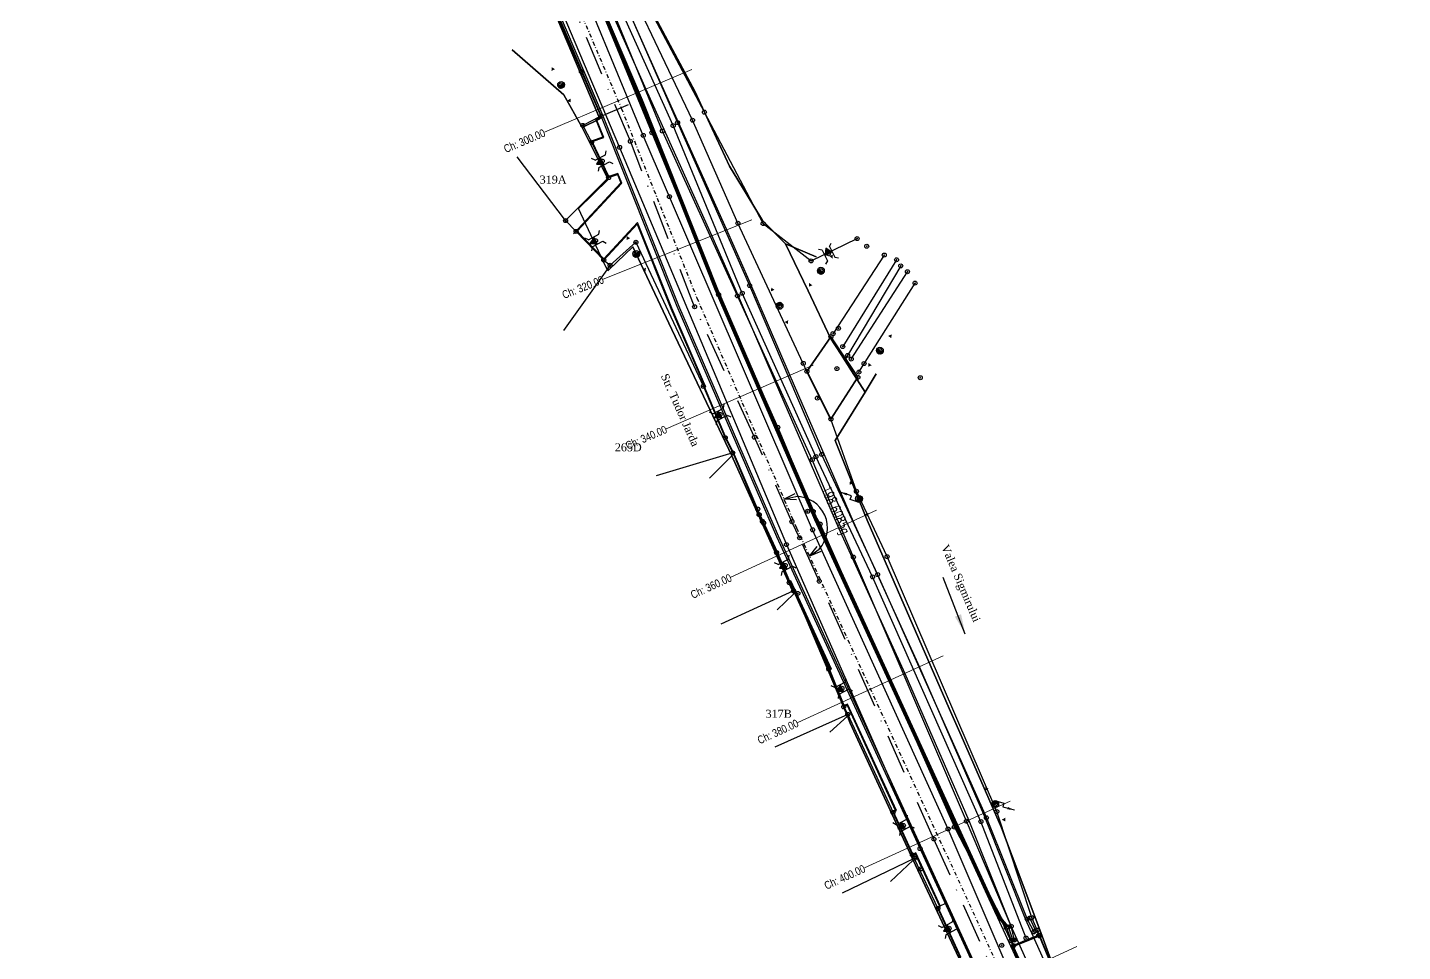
# Model space of a CAD drawing. Extents: x 0 to 459354, y 0 to 625322.
# Drawn here: x 459172.1 to 459343.9, y 624077.6 to 624193 of the extents above; entities that cross this region are included whole.
import ezdxf
from ezdxf.enums import TextEntityAlignment as Align

# ---------------------------------------------------------------- set-up
doc = ezdxf.new("R2010")
doc.units = 0
doc.header["$PDMODE"] = 32
doc.header["$PDSIZE"] = 0.5
doc.linetypes.add('DASHDOT', pattern=[1, 0.5, -0.25, 0, -0.25])
doc.linetypes.add('ZDASHDOT5x2', pattern=[9, 5, -2, 0, -2])
doc.layers.get('0').update_dxf_attribs({"color": 8})
for name, color, linetype in [('000_PXY', 8, 'Continuous'), ('02_ACCES_CURTE', 8, 'Continuous'), ('03_LINIE_ELECTRICA_AER', 8, 'Continuous'), ('03_ST_LUMINA_ELECTRICA_LINIE', 7, 'Continuous'), ('09_ApaAx', 8, 'RIGOLA'), ('15 - Sant-Pereat-1_1-2.0', 141, 'Continuous'), ('ACCES', 221, 'Continuous'), ('Apa', 8, 'Continuous'), ('Ax proiectat', 12, 'DASHDOT'), ('B-mare', 11, 'Continuous'), ('B-mica', 11, 'Continuous'), ('Carosabil Pr', 12, 'Continuous'), ('DrumAx', 8, 'ZDASHDOT5x2'), ('DrumLateral', 8, 'Continuous'), ('Gard', 3, 'PLASA'), ('Gard Nou', 91, 'Continuous'), ('LIMITE', 1, 'Continuous'), ('PARCELE_ClipTJ', 191, 'Continuous'), ('TaluzSus', 41, 'TALUZCFR'), ('Texte', 7, 'Continuous'), ('TOPO_CERC', 1, 'Continuous'), ('TOPO_POINTS', 7, 'Continuous'), ('TOPO_SYMBOL', 8, 'Continuous'), ('work', 6, 'Continuous'), ('Zid ZRHe2.5', 221, 'Continuous'), ('ZidSprijin', 2, 'SPRIJIN')]:
    doc.layers.add(name, color=color, linetype=linetype)
for name, color, linetype, lineweight in [('Cross', 171, 'Continuous', 35), ('Cross1', 171, 'Continuous', 35), ('Pod', 2, 'Continuous', 35)]:
    doc.layers.add(name, color=color, linetype=linetype, lineweight=lineweight)
doc.styles.add('Arial', font='arial.ttf', dxfattribs={"width": 0.8})
doc.styles.add('BemTxT_FCP', font='simplex.shx', dxfattribs={"width": 0.7})
doc.styles.get("Standard").update_dxf_attribs({"font": 'arial.ttf'})
doc.styles.add('Times2', font='times.ttf', dxfattribs={"height": 2})
doc.linetypes.add('AX_RIGOLA', pattern='A,1e-09,[145,topolt.shx,S=0.01,R=270,X=0,Y=0],-1.5', length=1.5)
doc.linetypes.add('FENCELINE3-ISO', pattern='A,8.89,[130,ltypeshp.shx,S=3.175,R=45,X=0,Y=0],0,[130,ltypeshp.shx,S=3.175,R=-45,X=0,Y=0],27.94', length=36.83)
doc.linetypes.add('PLASA', pattern='A,5,[2,GEOLAND.SHX,S=1,R=0,X=0,Y=0],0,5,[2,GEOLAND.SHX,S=1,R=180,X=0,Y=0],0', length=10)
doc.linetypes.add('RIGOLA', pattern='A,0.001,[6,GEOLAND.SHX,S=1,R=0,X=0,Y=0],-2', length=2.001)
doc.linetypes.add('SPRIJIN', pattern='A,3,[7,GEOLAND.SHX,S=1,R=0,X=0,Y=0],-2', length=5)
doc.linetypes.add('TALUZCFR', pattern='A,1,[1,GEOLAND.SHX,S=1,R=0,X=0,Y=0],0,1,[1,GEOLAND.SHX,S=0.5,R=0,X=0,Y=0],0', length=2)
doc.dimstyles.new('ISO-25', dxfattribs={"dimtxt": 2.5, "dimasz": 2.5, "dimexe": 1.25, "dimexo": 0.625, "dimtad": 1, "dimtxsty": 'Standard', "dimcen": 2.5, "dimadec": 0, "dimazin": 0, "dimtfac": 1, "dimtmove": 0, "dimatfit": 3, "dimfxl": 1, "dimarcsym": 0})
doc.dimstyles.new('M-500-M2$2', dxfattribs={"dimscale": 5, "dimtxt": 0.25, "dimasz": 0.3, "dimexe": 0.09, "dimexo": 0.15, "dimgap": 0.1, "dimtad": 1, "dimzin": 0, "dimdsep": 46, "dimtxsty": 'BemTxT_FCP', "dimblk": 'OPEN30', "dimcen": -0.3, "dimdle": 0.09, "dimclrt": 2, "dimaunit": 2, "dimadec": 4, "dimazin": 0, "dimtfac": 0.75, "dimtix": 1, "dimtmove": 2, "dimatfit": 3, "dimfxl": 1, "dimtolj": 1, "dimarcsym": 0})

# ---------------------------------------------------------------- blocks, each defined once
blk = doc.blocks.new('PctRad')
blk.add_point((0, 0))
blk = doc.blocks.new('LEB')
for points in [[(-0.85, 0, 0, 0, 0), (-5, 0, 0, 1, 0), (-4.18, 0, 0.25, 0.25, 0)], [(0.85, 0, 0, 0, 0), (5, 0, 0, 1, 0), (4.18, 0, 0.25, 0.25, 0)]]:
    blk.add_lwpolyline(points, format="xyseb")
for points in [[(0, 0), (-0.85, 0)], [(0, 0.1), (-0.84, 0.1)], [(0, 0.2), (-0.83, 0.2)], [(0, 0.3), (-0.8, 0.3)], [(-0.8, 0.29), (-0.8, -0.29)], [(0, 0.4), (-0.75, 0.4)], [(-0.7, 0.48), (-0.7, -0.48)], [(0, 0.5), (-0.69, 0.5)], [(-0.6, 0.6), (-0.6, -0.6)], [(0, 0.6), (-0.6, 0.6)], [(-0.5, 0.69), (-0.5, -0.69)], [(0, 0.7), (-0.48, 0.7)], [(-0.4, 0.75), (-0.4, -0.75)], [(-0.3, 0.8), (-0.3, -0.8)], [(0, 0.8), (-0.29, 0.8)], [(-0.2, 0.83), (-0.2, -0.83)], [(-0.1, 0.84), (-0.1, -0.84)], [(0, 0.85), (0, -0.85)], [(0, -0.1), (-0.84, -0.1)], [(0, -0.2), (-0.83, -0.2)], [(0, -0.3), (-0.8, -0.3)], [(0, -0.4), (-0.75, -0.4)], [(0, -0.5), (-0.69, -0.5)], [(0, -0.6), (-0.6, -0.6)], [(0, -0.7), (-0.48, -0.7)], [(0, -0.8), (-0.29, -0.8)]]:
    blk.add_lwpolyline(points)
blk.add_circle((0, 0), 0.85)
blk = doc.blocks.new('PODETA')
blk.add_hatch(color=256).paths.add_polyline_path([(0.4, 0.1), (0, 0.79), (-0.4, 0.1)])
for points in [[(-0.5, 0.75), (-0.9, 1.03)], [(-0.5, 0.75), (-0.5, -0.75)], [(-0.5, 0), (0.5, 0)], [(0.5, 0.75), (0.9, 1.03)], [(0.5, 0.75), (0.5, -0.75)], [(-0.5, -0.75), (-0.9, -1.03)], [(0.5, -0.75), (0.9, -1.03)]]:
    blk.add_lwpolyline(points)
blk.add_lwpolyline([(-0.4, 0.1), (0.4, 0.1), (0, 0.79)], close=True)
blk = doc.blocks.new('STLELB')
for p, q in [((1.54, 1.32), (3.66, 3.45)), ((-0.63, 0.58), (0.83, 2.03)), ((0.83, 2.03), (1.54, 1.32))]:
    blk.add_line(p, q)
for points in [[(-0.85, 0, 0, 0, 0), (-5, 0, 0, 1, 0), (-4.18, 0, 0.25, 0.25, 0)], [(0.85, 0, 0, 0, 0), (5, 0, 0, 1, 0), (4.18, 0, 0.25, 0.25, 0)]]:
    blk.add_lwpolyline(points, format="xyseb")
for points in [[(0, 0), (-0.85, 0)], [(0, 0.1), (-0.84, 0.1)], [(0, 0.2), (-0.83, 0.2)], [(0, 0.3), (-0.8, 0.3)], [(-0.8, 0.29), (-0.8, -0.29)], [(0, 0.4), (-0.75, 0.4)], [(-0.7, 0.48), (-0.7, -0.48)], [(0, 0.5), (-0.69, 0.5)], [(-0.6, 0.6), (-0.6, -0.6)], [(0, 0.6), (-0.6, 0.6)], [(-0.5, 0.69), (-0.5, -0.69)], [(0, 0.7), (-0.48, 0.7)], [(-0.4, 0.75), (-0.4, -0.75)], [(-0.3, 0.8), (-0.3, -0.8)], [(0, 0.8), (-0.29, 0.8)], [(-0.2, 0.83), (-0.2, -0.83)], [(-0.1, 0.84), (-0.1, -0.84)], [(0, 0.85), (0, -0.85)], [(0, -0.1), (-0.84, -0.1)], [(0, -0.2), (-0.83, -0.2)], [(0, -0.3), (-0.8, -0.3)], [(0, -0.4), (-0.75, -0.4)], [(0, -0.5), (-0.69, -0.5)], [(0, -0.6), (-0.6, -0.6)], [(0, -0.7), (-0.48, -0.7)], [(0, -0.8), (-0.29, -0.8)]]:
    blk.add_lwpolyline(points)
blk.add_circle((0, 0), 0.85)
blk.add_solid([(2.19, 2.4), (2.62, 1.97), (3.68, 3.46)])
blk = doc.blocks.new('PUNCTOPO')
at = {"layer": 'TOPO_CERC'}
blk.add_circle((0, 0), 0.25, dxfattribs=at)
at = {"layer": 'TOPO_SYMBOL'}
blk.add_point((0, 0), dxfattribs=at)
blk = doc.blocks.new('_Open30')
at = {"color": 0, "linetype": 'ByBlock', "lineweight": -2}
for p, q in [((-1, 0.27), (0, 0)), ((0, 0), (-1, -0.27)), ((0, 0), (-1, 0))]:
    blk.add_line(p, q, dxfattribs=at)
blk = doc.blocks.new('*D36')
at = {"layer": 'Defpoints', "color": 0, "transparency": 16777216}
for p in [(459246.09, 624181.45), (459268.15, 624130.53), (459268.15, 624130.53), (459272.02, 624130.15), (459295.02, 624072.02)]:
    blk.add_point(p, dxfattribs=at)
at = {"layer": 'work', "color": 0, "lineweight": -2, "transparency": 16777216}
blk.add_arc((459268.15, 624130.53), 3.89, 316.8999, 91.1878, dxfattribs=at)
at = {"layer": 'work', "color": 0, "lineweight": -2, "transparency": 16777216, "xscale": 1.5, "yscale": 1.5, "zscale": 1.5}
for p, rotation in [((459266.6, 624134.1), 192.3027531641175), ((459269.77, 624127), 215.7849274377249)]:
    blk.add_blockref('_Open30', p, dxfattribs=dict(at, rotation=rotation))
at = {"layer": 'work', "color": 2, "transparency": 16777216, "insert": (459272.92, 624132.66), "char_height": 1.25, "attachment_point": 5, "rotation": 294.0438, "style": 'BemTxT_FCP'}
blk.add_mtext('\\A1;198.6085g', dxfattribs=at)

msp = doc.modelspace()

# ---------------------------------------------------------------- linework, layer by layer
at = {"layer": '09_ApaAx', "linetype": 'AX_RIGOLA'}
for p, q in [((459281.192, 624163.259, 343.328), (459274.547, 624152.07, 343.346)), ((459274.547, 624152.07, 343.346), (459274.317, 624151.744, 343.332)), ((459270.944, 624146.978, 343.129), (459270.77, 624146.732, 343.119))]:
    msp.add_line(p, q, dxfattribs=at)
at = {"layer": '09_ApaAx', "linetype": 'Continuous'}
msp.add_polyline3d([(459296.856, 624079.258, 342.523), (459291.222, 624093.818, 342.435), (459277.675, 624124.398, 342.46), (459270.599, 624139.428, 342.648), (459261.39, 624159.844, 342.879), (459252.751, 624180.786, 342.767), (459242.254, 624204.119, 343.459), (459216.305, 624264.539, 343.86)], dxfattribs=at)
at = {"layer": '15 - Sant-Pereat-1_1-2.0'}
for points in [[(459215.74, 624263.378), (459217.332, 624259.103), (459225.461, 624240.834), (459233.477, 624222.067), (459241.204, 624203.62), (459249.329, 624185.324), (459257.704, 624166.706), (459260.195, 624161.049), (459265.513, 624148.772), (459273.418, 624130.515), (459281.71, 624112.315), (459289.684, 624093.969), (459294.954, 624080.8), (459300.178, 624069.191), (459305.311, 624057.078), (459313.411, 624038.766), (459321.179, 624020.286), (459329.067, 624001.931, -0.0149255), (459333.772, 623990.947), (459336.466, 623982.935), (459339.243, 623974.721, 0.0515696), (459340.092, 623972.69)], [(459217.615, 624264.076), (459219.185, 624259.86), (459227.295, 624241.633), (459235.319, 624222.846), (459243.04, 624204.412), (459251.155, 624186.141), (459259.531, 624167.52), (459262.028, 624161.85), (459267.348, 624149.567), (459275.246, 624131.327), (459283.537, 624113.128), (459291.529, 624094.739), (459296.795, 624081.582), (459302.011, 624069.991), (459307.146, 624057.873), (459315.248, 624039.558), (459323.02, 624021.068), (459330.893, 624002.747, -0.0149525), (459335.652, 623991.632), (459338.361, 623983.574), (459341.149, 623975.329, 0.0524726), (459341.848, 623973.648, 0.0524726)]]:
    msp.add_lwpolyline(points, format="xyb", dxfattribs=at)
at = {"layer": 'ACCES'}
msp.add_lwpolyline([(459294.627, 624080.737), (459293.455, 624082.121)], dxfattribs=at)
for points in [[(459242.557, 624178.715, 344.909), (459244.683, 624174.289, 344.864)], [(459240.614, 624167.575, 344.763), (459244.077, 624163.981, 344.667)], [(459256.521, 624148.197, 344.958), (459259.254, 624141.79, 344.97)], [(459263.498, 624132.174, 344.839), (459263.9, 624131.331, 344.849)], [(459265.677, 624127.426, 344.848), (459267.259, 624123.68, 344.821)], [(459280.231, 624094.954, 344.555), (459282.657, 624089.65, 344.542)], [(459285.828, 624082.95, 344.488), (459288.643, 624076.737, 344.43)]]:
    msp.add_polyline3d(points, dxfattribs=at)
at = {"layer": 'Apa'}
for p, q in [((459280.671, 624164.017, 343.528), (459273.941, 624153.175, 343.579)), ((459275.003, 624151.619, 343.607), (459282.026, 624162.531, 343.653))]:
    msp.add_line(p, q, dxfattribs=at)
for points in [[(459217.704, 624264.824, 344.216), (459243.135, 624204.38, 343.515), (459253.308, 624181.161, 342.983), (459262.293, 624160.802, 342.91), (459271.292, 624139.695, 342.718), (459278.304, 624124.686, 342.695), (459291.897, 624094.285, 342.723), (459297.005, 624081.614, 342.682), (459297.828, 624080.032, 342.7)], [(459295.399, 624079.015, 342.668), (459294.998, 624080.737, 342.81), (459289.402, 624093.863, 342.921), (459275.27, 624126.866, 342.784), (459270.136, 624139.039, 342.773), (459260.791, 624159.514, 342.91), (459251.397, 624180.107, 343.128), (459241.639, 624203.913, 343.478), (459226.333, 624238.102, 344.036), (459215.482, 624263.645, 344.11)]]:
    msp.add_polyline3d(points, dxfattribs=at)
at = {"layer": 'Ax proiectat'}
msp.add_lwpolyline([(459076.075, 624412.488), (459110.104, 624394.046, 0.0743918), (459118.45, 624391.018), (459129.956, 624388.69, -0.2071674), (459159.301, 624368.26), (459162.917, 624362.416, -0.0271582), (459178.523, 624333.833), (459193.836, 624301.763, -0.0086945), (459202.497, 624282.78), (459211.71, 624261.623), (459223.322, 624236.82), (459246.27, 624182.958), (459255.707, 624159.262), (459268.149, 624130.535), (459295.024, 624072.024), (459315.867, 624024.015), (459328.241, 623994.455, -0.0258716), (459331.735, 623984.721), (459335.126, 623973.479, 0.1008256), (459337.966, 623968.207), (459343.421, 623961.662)], format="xyb", dxfattribs=at)
at = {"layer": 'B-mare'}
msp.add_lwpolyline([(459076.199, 624398.644, -0.4766048), (459087.393, 624403.283), (459108.818, 624391.672, 0.0743918), (459117.914, 624388.371), (459129.421, 624386.043, -0.2071674), (459157.005, 624366.839), (459160.621, 624360.996, -0.0271582), (459176.086, 624332.67), (459191.399, 624300.599, -0.0086945), (459200.022, 624281.702), (459209.249, 624260.512), (459220.857, 624235.718), (459243.773, 624181.929), (459253.213, 624158.225), (459265.683, 624129.435), (459292.558, 624070.922), (459313.383, 624022.956), (459325.75, 623993.412, -0.0258716), (459329.15, 623983.942), (459332.541, 623972.7, 0.1008256), (459335.892, 623966.478), (459336.57, 623965.664, -0.3810898), (459336.458, 623962.271, -0.3810898)], format="xyb", dxfattribs=at)
at = {"layer": 'B-mica'}
for p, q in [((459240.298, 624167.248), (459245.911, 624173.288)), ((459271.938, 624112.701), (459272.483, 624112.952)), ((459274.025, 624108.158), (459274.57, 624108.408)), ((459279.93, 624094.967), (459280.602, 624095.276)), ((459282.435, 624089.515), (459283.106, 624089.823))]:
    msp.add_line(p, q, dxfattribs=at)
for points in [[(459243.752, 624181.98), (459243.036, 624181.619), (459243.941, 624179.346), (459242.49, 624178.844), (459244.674, 624174.309), (459245.793, 624174.696), (459246.22, 624173.622), (459240.608, 624167.582), (459244.082, 624163.976), (459248.268, 624168.48), (459252.474, 624157.918), (459256.659, 624148.257), (459256.521, 624148.197), (459259.254, 624141.79), (459260.206, 624139.895), (459263.498, 624132.174), (459263.9, 624131.331), (459265.677, 624127.426), (459265.701, 624127.368), (459267.259, 624123.68), (459267.413, 624123.751), (459272.392, 624112.91), (459272.213, 624112.828), (459274.058, 624108.173), (459274.479, 624108.366), (459280.511, 624095.234), (459280.173, 624095.079), (459282.671, 624089.623), (459283.015, 624089.782), (459286.021, 624083.238), (459285.753, 624083.115), (459288.642, 624076.738)], [(459244.073, 624179.285), (459243.162, 624181.571), (459243.784, 624181.884)], [(459288.692, 624076.871), (459285.886, 624083.065), (459286.154, 624083.188), (459283.065, 624089.914), (459282.72, 624089.756), (459280.306, 624095.03), (459280.644, 624095.185), (459274.528, 624108.499), (459274.112, 624108.308), (459272.341, 624112.776), (459272.525, 624112.861), (459267.462, 624123.883), (459267.311, 624123.814), (459265.769, 624127.466), (459263.991, 624131.373), (459263.589, 624132.215), (459260.297, 624139.937), (459259.345, 624141.832), (459256.652, 624148.145), (459256.79, 624148.205), (459252.567, 624157.957), (459248.303, 624168.664), (459244.081, 624164.121), (459240.745, 624167.583), (459246.337, 624173.6), (459245.85, 624174.821), (459244.725, 624174.432), (459242.629, 624178.786), (459244.073, 624179.285)]]:
    msp.add_lwpolyline(points, dxfattribs=at)
at = {"layer": 'Carosabil Pr'}
for points in [[(459076.007, 624398.701, -0.4766048), (459087.488, 624403.459), (459108.913, 624391.848, 0.0743918), (459117.954, 624388.567), (459129.461, 624386.239, -0.2071674), (459157.175, 624366.945), (459160.791, 624361.101, -0.0271582), (459176.267, 624332.756), (459191.58, 624300.685, -0.0086945), (459200.205, 624281.782), (459209.431, 624260.594), (459221.04, 624235.799), (459243.958, 624182.005), (459253.398, 624158.302), (459265.865, 624129.516), (459292.741, 624071.004), (459313.567, 624023.034), (459325.935, 623993.489, -0.0258716), (459329.342, 623983.999), (459332.733, 623972.757, 0.1008256), (459336.045, 623966.606), (459336.724, 623965.792, -0.3810898), (459336.602, 623962.133)], [(459204.789, 624283.778), (459213.988, 624262.653), (459225.605, 624237.84), (459248.581, 624183.91), (459258.016, 624160.221), (459270.432, 624131.553), (459297.306, 624073.043), (459318.167, 624024.995), (459330.547, 623995.42, -0.0258716), (459334.129, 623985.443), (459337.52, 623974.201, 0.0982355), (459339.804, 623969.906, 0.4469565), (459343.898, 623969.72)]]:
    msp.add_lwpolyline(points, format="xyb", dxfattribs=at)
msp.add_lwpolyline([(459293.156, 624082.079), (459294.397, 624080.544), (459294.991, 624078.937), (459295.204, 624078.198), (459298.272, 624071.086), (459298.484, 624070.437), (459299.181, 624068.826), (459299.17, 624068.751)], dxfattribs=at)
at = {"layer": 'Cross1', "lineweight": 0}
for p, q in [((459255.08, 624187.792), (459236.68, 624179.953)), ((459262.592, 624169.001), (459244.011, 624161.601)), ((459270.248, 624150.848), (459251.896, 624142.9)), ((459278.152, 624132.715), (459259.977, 624124.367)), ((459286.499, 624114.54), (459268.325, 624106.192)), ((459294.847, 624096.366), (459276.673, 624088.018)), ((459303.195, 624078.191), (459285.021, 624069.843))]:
    msp.add_line(p, q, dxfattribs=at)
at = {"layer": 'DrumAx'}
msp.add_polyline3d([(459336.03, 623970.747, 344.078), (459327.108, 623995.761, 343.742), (459316.537, 624021.014, 343.942), (459302.288, 624053.919, 344.085), (459285.329, 624091.621, 344.422), (459271.003, 624123.854, 344.59), (459268.548, 624129.276, 344.655), (459267.597, 624131.293, 344.636), (459262.897, 624141.855, 344.769), (459255.435, 624158.149, 344.824), (459247.405, 624178.826, 344.839), (459237.574, 624202.032, 344.947)], dxfattribs=at)
at = {"layer": 'DrumLateral'}
for points in [[(459077.011, 624402.098, 349.136), (459079.605, 624403.937, 349.006), (459082.349, 624404.673, 348.6), (459091.376, 624401.378, 347.754), (459111.854, 624390.741, 347.369), (459122.617, 624387.539, 347.297), (459131.361, 624385.913, 347.328), (459139.243, 624383.213, 347.341), (459144.974, 624380.13, 347.35), (459148.792, 624377.108, 347.35), (459156.051, 624368.871, 347.087), (459168.501, 624348.794, 346.702), (459183.896, 624317.431, 346.038), (459196.726, 624291.545, 345.917), (459221.446, 624236.037, 345.42), (459236.035, 624201.665, 344.966), (459246.061, 624178.065, 344.848), (459266.911, 624128.432, 344.709), (459283.607, 624090.432, 344.49), (459300.938, 624053.154, 344.118), (459314.979, 624020.487, 343.94), (459325.598, 623995.107, 343.801), (459326.729, 623991.254, 343.792)], [(459330.761, 623990.991, 343.753), (459328.752, 623996.314, 343.702), (459317.918, 624021.674, 343.875), (459303.48, 624054.658, 344.051), (459287.116, 624092.885, 344.333), (459270.181, 624130.275, 344.588), (459249.018, 624179.562, 344.827), (459239.306, 624203.101, 344.894), (459224.354, 624236.992, 345.307), (459200.269, 624292.623, 345.862), (459187.711, 624319.469, 346.084), (459174.842, 624345.869, 346.625), (459176.38, 624348.51, 346.668), (459177.158, 624349.489, 346.654)]]:
    msp.add_polyline3d(points, dxfattribs=at)
at = {"layer": 'Gard'}
for p, q in [((459263.999, 624168.547, 344.492), (459269.988, 624163.882, 344.541)), ((459263.999, 624168.547, 344.492), (459269.988, 624163.882, 344.541)), ((459269.988, 624163.882, 344.541), (459275.741, 624166.663, 344.509)), ((459269.988, 624163.882, 344.541), (459275.741, 624166.663, 344.509))]:
    msp.add_line(p, q, dxfattribs=at)
msp.add_polyline3d([(459263.999, 624168.547, 344.492), (459256.651, 624182.47, 344.64), (459244.569, 624205.224, 344.71), (459238.206, 624219.854, 344.821), (459222.576, 624257.227, 345.235), (459224.601, 624258.98, 345.291), (459220.044, 624265.254, 345.309), (459206.818, 624295.245, 345.837), (459191.679, 624329.914, 346.216)], dxfattribs=at)
msp.add_polyline3d([(459263.999, 624168.547, 344.492), (459256.651, 624182.47, 344.64), (459244.569, 624205.224, 344.71), (459238.206, 624219.854, 344.821), (459222.576, 624257.227, 345.235), (459224.601, 624258.98, 345.291), (459220.044, 624265.254, 345.309), (459206.818, 624295.245, 345.837), (459191.679, 624329.914, 346.216)], dxfattribs=at)
at = {"layer": 'Gard Nou', "linetype": 'FENCELINE3-ISO'}
for points in [[(459230.833, 624211.846, 345.167), (459237.381, 624196.644, 344.984), (459241.293, 624187.521, 344.802), (459243.727, 624181.97, 344.962), (459241.46, 624180.817, 344.893), (459242.557, 624178.715, 344.909)], [(459244.683, 624174.289, 344.864), (459239.301, 624168.911, 344.731), (459240.614, 624167.575, 344.763)], [(459244.077, 624163.981, 344.667), (459244.867, 624163.336, 344.652), (459248.094, 624166.215, 344.858), (459256.521, 624148.197, 344.958)], [(459259.254, 624141.79, 344.97), (459260.206, 624139.895, 344.932), (459263.498, 624132.174, 344.839)], [(459263.9, 624131.331, 344.849), (459265.677, 624127.426, 344.848)], [(459267.259, 624123.68, 344.821), (459267.804, 624122.638, 344.762), (459272.186, 624112.897, 344.459), (459274.065, 624108.155, 344.41), (459274.559, 624107.214, 344.495), (459280.231, 624094.954, 344.555)], [(459282.657, 624089.65, 344.542), (459282.89, 624089.206, 344.511), (459285.828, 624082.95, 344.488)]]:
    msp.add_polyline3d(points, dxfattribs=at)
at = {"layer": 'LIMITE'}
for points, elevation in [([(459239.301, 624168.911), (459233.247, 624176.87)], 344.731), ([(459244.867, 624163.336), (459239.06, 624155.195)], 344.652), ([(459260.206, 624139.895), (459250.624, 624137.033)], 344.932), ([(459267.804, 624122.638), (459258.701, 624118.499)], 344.762), ([(459274.559, 624107.214), (459265.441, 624103.108)], 344.495), ([(459282.89, 624089.206), (459273.87, 624084.889)], 344.511)]:
    msp.add_lwpolyline(points, dxfattribs=dict(at, elevation=elevation))
at = {"layer": 'PARCELE_ClipTJ'}
for points in [[(459270.609, 624164.408), (459266.792, 624165.995), (459263.932, 624168.917), (459261.865, 624172.31), (459259.798, 624175.702), (459257.623, 624180.405), (459255.448, 624185.108), (459252.657, 624190.308), (459249.867, 624195.507), (459248.241, 624198.369), (459244.914, 624204.227), (459244.606, 624205.05), (459244.231, 624206.053), (459244.199, 624206.138), (459240.49, 624213.404), (459236.78, 624220.67), (459229.783, 624238.844), (459222.786, 624257.018), (459225.005, 624258.737), (459228.582, 624254.123)], [(459210.588, 624238.045), (459215.242, 624242.818), (459215.582, 624242.398), (459215.918, 624242.519), (459218.318, 624237.294), (459219.128, 624235.531), (459220.86, 624235.305), (459243.571, 624181.656), (459241.367, 624180.536), (459239.07, 624184.617), (459232.634, 624190.239)], [(459320.672, 623986.643), (459326.51, 623990.919), (459314.469, 624020.151), (459307.034, 624037.023), (459292.483, 624070.312), (459291.505, 624070.288), (459282.743, 624088.977), (459274.864, 624106.117), (459274.53, 624107.008), (459268.003, 624122.458), (459267.812, 624122.291), (459260.103, 624139.529), (459252.227, 624156.105), (459247.69, 624165.656), (459244.7, 624162.785), (459244.341, 624163.145), (459240.901, 624170.433), (459244.635, 624174.074), (459241.367, 624180.536), (459243.571, 624181.656), (459220.86, 624235.305)], [(459249.867, 624195.507), (459252.657, 624190.308), (459255.448, 624185.108), (459257.623, 624180.405), (459259.798, 624175.702), (459261.865, 624172.31), (459263.932, 624168.917), (459266.792, 624165.995), (459269.607, 624160.121), (459272.422, 624154.247), (459273.733, 624152.194), (459275.045, 624150.14), (459276.726, 624147.486), (459272.997, 624141.441), (459276.008, 624133.945), (459276.994, 624131.492), (459287.253, 624107.964), (459288.731, 624104.581), (459293.782, 624093.021), (459296.319, 624086.266), (459298.855, 624079.512), (459301.56, 624072.113)], [(459232.634, 624190.239), (459239.07, 624184.617), (459241.367, 624180.536), (459244.635, 624174.074), (459240.901, 624170.433)], [(459244.571, 624162.658), (459244.7, 624162.785), (459247.69, 624165.656), (459252.227, 624156.105), (459260.103, 624139.529), (459257.274, 624136.729)], [(459278.124, 624149.758), (459276.726, 624147.486), (459275.045, 624150.14), (459273.733, 624152.194), (459272.422, 624154.247), (459269.607, 624160.121), (459266.792, 624165.995), (459270.609, 624164.408)], [(459305.373, 624076.542), (459301.56, 624072.113), (459298.855, 624079.512), (459296.319, 624086.266), (459293.782, 624093.021), (459288.731, 624104.581), (459287.253, 624107.964), (459276.994, 624131.492), (459276.008, 624133.945), (459272.997, 624141.441), (459276.726, 624147.486), (459278.124, 624149.758)], [(459257.274, 624136.729), (459260.103, 624139.529), (459267.812, 624122.291), (459265.755, 624120.281)], [(459265.755, 624120.281), (459267.812, 624122.291), (459268.003, 624122.458), (459274.53, 624107.008), (459272.345, 624104.979)], [(459272.345, 624104.979), (459274.53, 624107.008), (459274.864, 624106.117), (459282.743, 624088.977), (459279.92, 624086.329)], [(459279.92, 624086.329), (459282.743, 624088.977), (459291.505, 624070.288), (459288.116, 624066.404)]]:
    msp.add_lwpolyline(points, dxfattribs=at)
msp.add_lwpolyline([(459244.7, 624162.785), (459244.571, 624162.658), (459244.341, 624163.145)], close=True, dxfattribs=at)
at = {"layer": 'Pod'}
for p, q in [((459272.475, 624154.402, 344.848), (459269.476, 624150.079, 344.826)), ((459275.829, 624149.343, 344.772), (459272.47, 624144.121, 344.733))]:
    msp.add_line(p, q, dxfattribs=at)
for points in [[(459272.475, 624154.402, 344.848), (459275.829, 624149.343, 344.772)], [(459272.47, 624144.121, 344.733), (459269.476, 624150.079, 344.826)], [(459294.991, 624078.937, 344.397), (459295.29, 624078.327, 344.696), (459298.443, 624079.625, 344.696), (459298.243, 624080.252, 344.435)]]:
    msp.add_polyline3d(points, dxfattribs=at)
msp.add_polyline3d([(459295.204, 624078.198, 344.574), (459298.536, 624079.534, 344.62), (459301.503, 624072.389, 344.579), (459298.272, 624071.086, 344.524)], close=True, dxfattribs=at)
at = {"layer": 'TaluzSus'}
for p, q in [((459279.132, 624164.618, 344.419), (459272.728, 624154.791, 344.456)), ((459275.96, 624149.981, 344.586), (459282.982, 624161.103, 344.468))]:
    msp.add_line(p, q, dxfattribs=at)
for points in [[(459269.476, 624150.079, 344.826), (459269.01, 624151.075, 344.468), (459260.842, 624168.594, 344.498), (459255.174, 624181.464, 344.486), (459244.113, 624204.692, 344.42), (459218.961, 624264.743, 345.163), (459218.875, 624265.306, 345.283)], [(459214.052, 624263.001, 345.381), (459214.195, 624261.896, 345.32), (459225.306, 624237.544, 345.166), (459240.345, 624203.603, 344.668), (459250.094, 624179.907, 344.62), (459258.426, 624159.661, 344.65), (459265.813, 624143.081, 344.557), (459270.251, 624132.572, 344.457), (459271.116, 624131, 344.427), (459287.893, 624093.127, 344.163), (459294.398, 624080.543, 344.082)], [(459297.559, 624081.816, 344.059), (459293.203, 624095.07, 344.01), (459279.494, 624126.93, 344.213), (459275.647, 624135.086, 344.114), (459272.47, 624144.121, 344.733)]]:
    msp.add_polyline3d(points, dxfattribs=at)
at = {"layer": 'work'}
for p, q in [((459243.752, 624181.98), (459247.156, 624183.43)), ((459285.66, 624083.072), (459286.748, 624083.572))]:
    msp.add_line(p, q, dxfattribs=at)
for points in [[(459116.704, 624394.229), (459127.685, 624391.904), (459146.143, 624390.393), (459160.615, 624372.799), (459170.748, 624361.31), (459176.252, 624355.343), (459179.51, 624345.04), (459189.7, 624320.082), (459201.426, 624292.814, -0.0039909), (459205.34, 624284.018), (459214.389, 624263.237), (459214.262, 624262.776), (459225.879, 624237.962), (459248.859, 624184.025), (459258.293, 624160.336), (459270.706, 624131.676), (459297.58, 624073.166), (459318.443, 624025.113), (459330.824, 623995.536, -0.0258716), (459334.416, 623985.53), (459337.807, 623974.288, 0.0982355), (459340.037, 623970.096, 0.4469565), (459343.684, 623969.93)], [(459225.605, 624237.84), (459248.581, 624183.91), (459258.016, 624160.221), (459270.432, 624131.553), (459293.156, 624082.079), (459294.397, 624080.544), (459294.991, 624078.937), (459295.204, 624078.198), (459298.272, 624071.086), (459298.484, 624070.437), (459299.181, 624068.826), (459299.17, 624068.751), (459318.167, 624024.995), (459330.547, 623995.42, -0.0258716), (459334.129, 623985.443), (459337.52, 623974.201, 0.0982355), (459339.804, 623969.906, 0.4469565), (459343.898, 623969.72)]]:
    msp.add_lwpolyline(points, format="xyb", dxfattribs=at)
msp.add_lwpolyline([(459220.857, 624235.718), (459243.752, 624181.98), (459243.036, 624181.619), (459243.941, 624179.346), (459242.49, 624178.844), (459244.674, 624174.309), (459245.793, 624174.696), (459246.22, 624173.622), (459240.608, 624167.582), (459244.082, 624163.976), (459248.268, 624168.48), (459252.474, 624157.918), (459256.659, 624148.257), (459256.521, 624148.197), (459259.254, 624141.79), (459260.206, 624139.895), (459263.498, 624132.174), (459263.9, 624131.331), (459265.677, 624127.426), (459265.701, 624127.368), (459267.259, 624123.68), (459267.413, 624123.751), (459272.392, 624112.91), (459272.213, 624112.828), (459274.058, 624108.173), (459274.479, 624108.366), (459280.511, 624095.234), (459280.173, 624095.079), (459282.671, 624089.623), (459283.015, 624089.782), (459286.021, 624083.238), (459285.753, 624083.115), (459288.642, 624076.738)], dxfattribs=at)
at = {"layer": 'Zid ZRHe2.5', "const_width": 0.3}
msp.add_lwpolyline([(459294.521, 624080.629), (459293.276, 624082.177), (459270.569, 624131.615), (459258.154, 624160.279), (459248.72, 624183.967), (459225.742, 624237.901), (459214.11, 624262.747)], dxfattribs=at)
at = {"layer": 'ZidSprijin'}
for points in [[(459297.339, 624081.756, 344.1), (459298.031, 624080.165, 344.346)], [(459298.243, 624080.252, 344.435), (459297.559, 624081.816, 344.059)], [(459294.398, 624080.543, 344.082), (459294.991, 624078.937, 344.397)], [(459295.221, 624079.018, 344.327), (459294.641, 624080.656, 344.097)]]:
    msp.add_polyline3d(points, dxfattribs=at)

# ---------------------------------------------------------------- block references
at = {"layer": '000_PXY', "xscale": 0.1, "yscale": 0.1, "zscale": 0.1}
for p in [(459238.743, 624185.883, 344.807), (459256.651, 624182.47, 344.64), (459252.751, 624180.786, 342.767), (459253.308, 624181.161, 342.983), (459255.174, 624181.464, 344.486), (459247.405, 624178.826, 344.839), (459249.018, 624179.562, 344.827), (459250.094, 624179.907, 344.62), (459251.397, 624180.107, 343.128), (459246.061, 624178.065, 344.848), (459243.88, 624176.361, 344.86), (459252.283, 624171.918, 344.83), (459260.842, 624168.594, 344.498), (459263.999, 624168.547, 344.492), (459275.741, 624166.663, 344.509), (459243.051, 624166.421, 344.684), (459276.943, 624165.713, 344.565), (459248.139, 624164.756, 344.709), (459269.988, 624163.882, 344.541), (459272.159, 624164.782, 344.599), (459279.132, 624164.618, 344.419), (459280.671, 624164.017, 343.528), (459281.192, 624163.259, 343.328), (459271.21, 624162.656, 344.639), (459282.026, 624162.531, 343.653), (459261.39, 624159.844, 342.879), (459262.293, 624160.802, 342.91), (459282.982, 624161.103, 344.468), (459255.435, 624158.149, 344.824), (459258.426, 624159.661, 344.65), (459260.791, 624159.514, 342.91), (459266.047, 624158.262, 344.516), (459272.728, 624154.791, 344.456), (459273.405, 624155.461, 344.381), (459272.475, 624154.402, 344.848), (459273.941, 624153.175, 343.579), (459274.547, 624152.07, 343.346), (459275.003, 624151.619, 343.607), (459278.587, 624152.673, 344.626), (459269.01, 624151.075, 344.468), (459269.476, 624150.079, 344.826), (459273.207, 624150.418, 344.483), (459275.96, 624149.981, 344.586), (459276.607, 624151.05, 344.396), (459275.829, 624149.343, 344.772), (459283.638, 624149.289, 344.559), (459270.77, 624146.732, 343.119), (459258.621, 624144.686, 344.901), (459265.813, 624143.081, 344.557), (459272.47, 624144.121, 344.733), (459262.897, 624141.855, 344.769), (459270.599, 624139.428, 342.648), (459271.292, 624139.695, 342.718), (459270.136, 624139.039, 342.773), (459275.647, 624135.086, 344.114), (459275.982, 624134.15, 344.196), (459263.315, 624132.868, 344.796), (459270.251, 624132.572, 344.457), (459264.054, 624131.129, 344.744), (459267.597, 624131.293, 344.636), (459271.116, 624131, 344.427), (459268.548, 624129.276, 344.655), (459270.181, 624130.275, 344.588), (459266.911, 624128.432, 344.709), (459266.753, 624125.835, 344.771), (459275.27, 624126.866, 342.784), (459279.494, 624126.93, 344.213), (459271.003, 624123.854, 344.59), (459277.675, 624124.398, 342.46), (459278.304, 624124.686, 342.695), (459268.335, 624122.326, 344.59), (459273.844, 624110.474, 344.443), (459292.998, 624095.987, 344.071), (459293.203, 624095.07, 344.01), (459281.533, 624093.333, 344.488), (459287.116, 624092.885, 344.333), (459287.893, 624093.127, 344.163), (459289.402, 624093.863, 342.921), (459291.222, 624093.818, 342.435), (459291.897, 624094.285, 342.723), (459285.329, 624091.621, 344.422), (459283.607, 624090.432, 344.49), (459283.675, 624087.893, 344.439), (459294.641, 624080.656, 344.097), (459294.998, 624080.737, 342.81), (459297.005, 624081.614, 342.682), (459297.339, 624081.756, 344.1), (459297.559, 624081.816, 344.059), (459287.242, 624080.477, 344.361), (459294.398, 624080.543, 344.082), (459294.991, 624078.937, 344.397), (459295.221, 624079.018, 344.327), (459295.399, 624079.015, 342.668), (459296.856, 624079.258, 342.523), (459297.828, 624080.032, 342.7), (459298.031, 624080.165, 344.346), (459298.243, 624080.252, 344.435), (459298.443, 624079.625, 344.696), (459293.824, 624078.358, 344.39), (459295.29, 624078.327, 344.696)]:
    msp.add_blockref('PctRad', p, dxfattribs=at)
at = {"layer": '02_ACCES_CURTE'}
for p, rotation in [((459243.88, 624176.361, 344.86), 118), ((459243.051, 624166.421, 344.684), 118), ((459272.159, 624164.782, 344.599), 26.11970011246359), ((459258.621, 624144.686, 344.901), 118), ((459266.753, 624125.835, 344.771), 118), ((459273.844, 624110.474, 344.443), 118), ((459281.533, 624093.333, 344.488), 118), ((459287.242, 624080.477, 344.361), 118.1535538985657)]:
    msp.add_blockref('PODETA', p, dxfattribs=dict(at, rotation=rotation))
at = {"layer": '03_LINIE_ELECTRICA_AER', "xscale": 0.5, "yscale": 0.5, "zscale": 0.5}
for p, rotation in [((459238.743, 624185.883, 344.807), 118), ((459248.139, 624164.756, 344.709), 118), ((459271.21, 624162.656, 344.639), 53.07691941989811), ((459266.047, 624158.262, 344.516), 294.2838526393422), ((459278.587, 624152.673, 344.626), 54.051196496048)]:
    msp.add_blockref('LEB', p, dxfattribs=dict(at, rotation=rotation))
at = {"layer": '03_ST_LUMINA_ELECTRICA_LINIE'}
for p, xscale, yscale, zscale, rotation in [((459275.982, 624134.15, 344.196), 0.4999999999999999, 0.4999999999999999, 0.4999999999999999, 117.2558414669282), ((459292.998, 624095.987, 344.071), 0.5, 0.5, 0.5, 300.0000000000001)]:
    msp.add_blockref('STLELB', p, dxfattribs=dict(at, xscale=xscale, yscale=yscale, zscale=zscale, rotation=rotation))
at = {"layer": 'TOPO_POINTS', "xscale": 0.25, "yscale": 0.25, "zscale": 0.25}
for p in [(459241.293, 624187.521, 344.802), (459241.46, 624180.817, 344.893), (459243.727, 624181.97, 344.962), (459242.557, 624178.715, 344.909), (459244.683, 624174.289, 344.864), (459239.301, 624168.911, 344.731), (459240.614, 624167.575, 344.763), (459248.094, 624166.215, 344.858), (459244.077, 624163.981, 344.667), (459244.867, 624163.336, 344.652), (459256.521, 624148.197, 344.958), (459259.254, 624141.79, 344.97), (459260.206, 624139.895, 344.932), (459269.551, 624132.593, 344.602), (459263.498, 624132.174, 344.839), (459263.9, 624131.331, 344.849), (459265.677, 624127.426, 344.848), (459267.259, 624123.68, 344.821), (459267.804, 624122.638, 344.762), (459272.186, 624112.897, 344.459), (459274.065, 624108.155, 344.41), (459274.559, 624107.214, 344.495), (459280.231, 624094.954, 344.555), (459282.657, 624089.65, 344.542), (459282.89, 624089.206, 344.511), (459285.828, 624082.95, 344.488), (459298.536, 624079.534, 344.62), (459295.204, 624078.198, 344.574)]:
    msp.add_blockref('PUNCTOPO', p, dxfattribs=at)

# ---------------------------------------------------------------- texts
at = {"layer": 'Cross', "style": 'Arial', "width": 0.8}
for s, rotation, p in [('Ch: 300.00', 23.07603, (459236.68, 624179.953)), ('Ch: 320.00', 21.71509, (459244.011, 624161.601)), ('Ch: 340.00', 23.41769, (459251.896, 624142.9)), ('Ch: 360.00', 24.66999, (459259.977, 624124.367)), ('Ch: 380.00', 24.66999, (459268.325, 624106.192)), ('Ch: 400.00', 24.66999, (459276.673, 624088.018))]:
    msp.add_text(s, height=1, rotation=rotation, dxfattribs=at).set_placement(p, align=Align.MIDDLE_RIGHT)
at = {"layer": 'Texte', "style": 'Times2'}
for s, p in [('319A', (459236.068, 624173.548)), ('265D', (459245.46, 624140.092)), ('317B', (459264.304, 624106.79))]:
    msp.add_text(s, height=1, dxfattribs=at).set_placement(p)
for s, rotation, p in [('Str. Tudor Jarda', 293.90847, (459251.188, 624149.514)), ('Valea Sigmirului', 293.10376, (459286.235, 624128.168))]:
    msp.add_text(s, height=1, rotation=rotation, dxfattribs=at).set_placement(p)

# ---------------------------------------------------------------- dimensions: what is measured, and where the dimension line sits
at = {"layer": 'work'}
dim = msp.add_angular_dim_2l(base=(459272.0194, 624130.1452), line1=((459246.0948, 624181.4548), (459268.1485, 624130.5348)), line2=((459268.1485, 624130.5348), (459295.0235, 624072.0236)), dimstyle='M-500-M2$2', override={"dimaunit": 2}, dxfattribs=at)
dim.commit()
dim.dimension.update_dxf_attribs({"geometry": '*D36', "text_midpoint": (459272.9191, 624132.6632)})

# ---------------------------------------------------------------- leaders
at = {"layer": 'Texte'}
msp.add_leader([(459289.259, 624117.244), (459286.486, 624124.327)], dimstyle='ISO-25', override={"dimgap": 0.625, "dimtad": 0}, dxfattribs=at)

doc.saveas('drawing.dxf')
